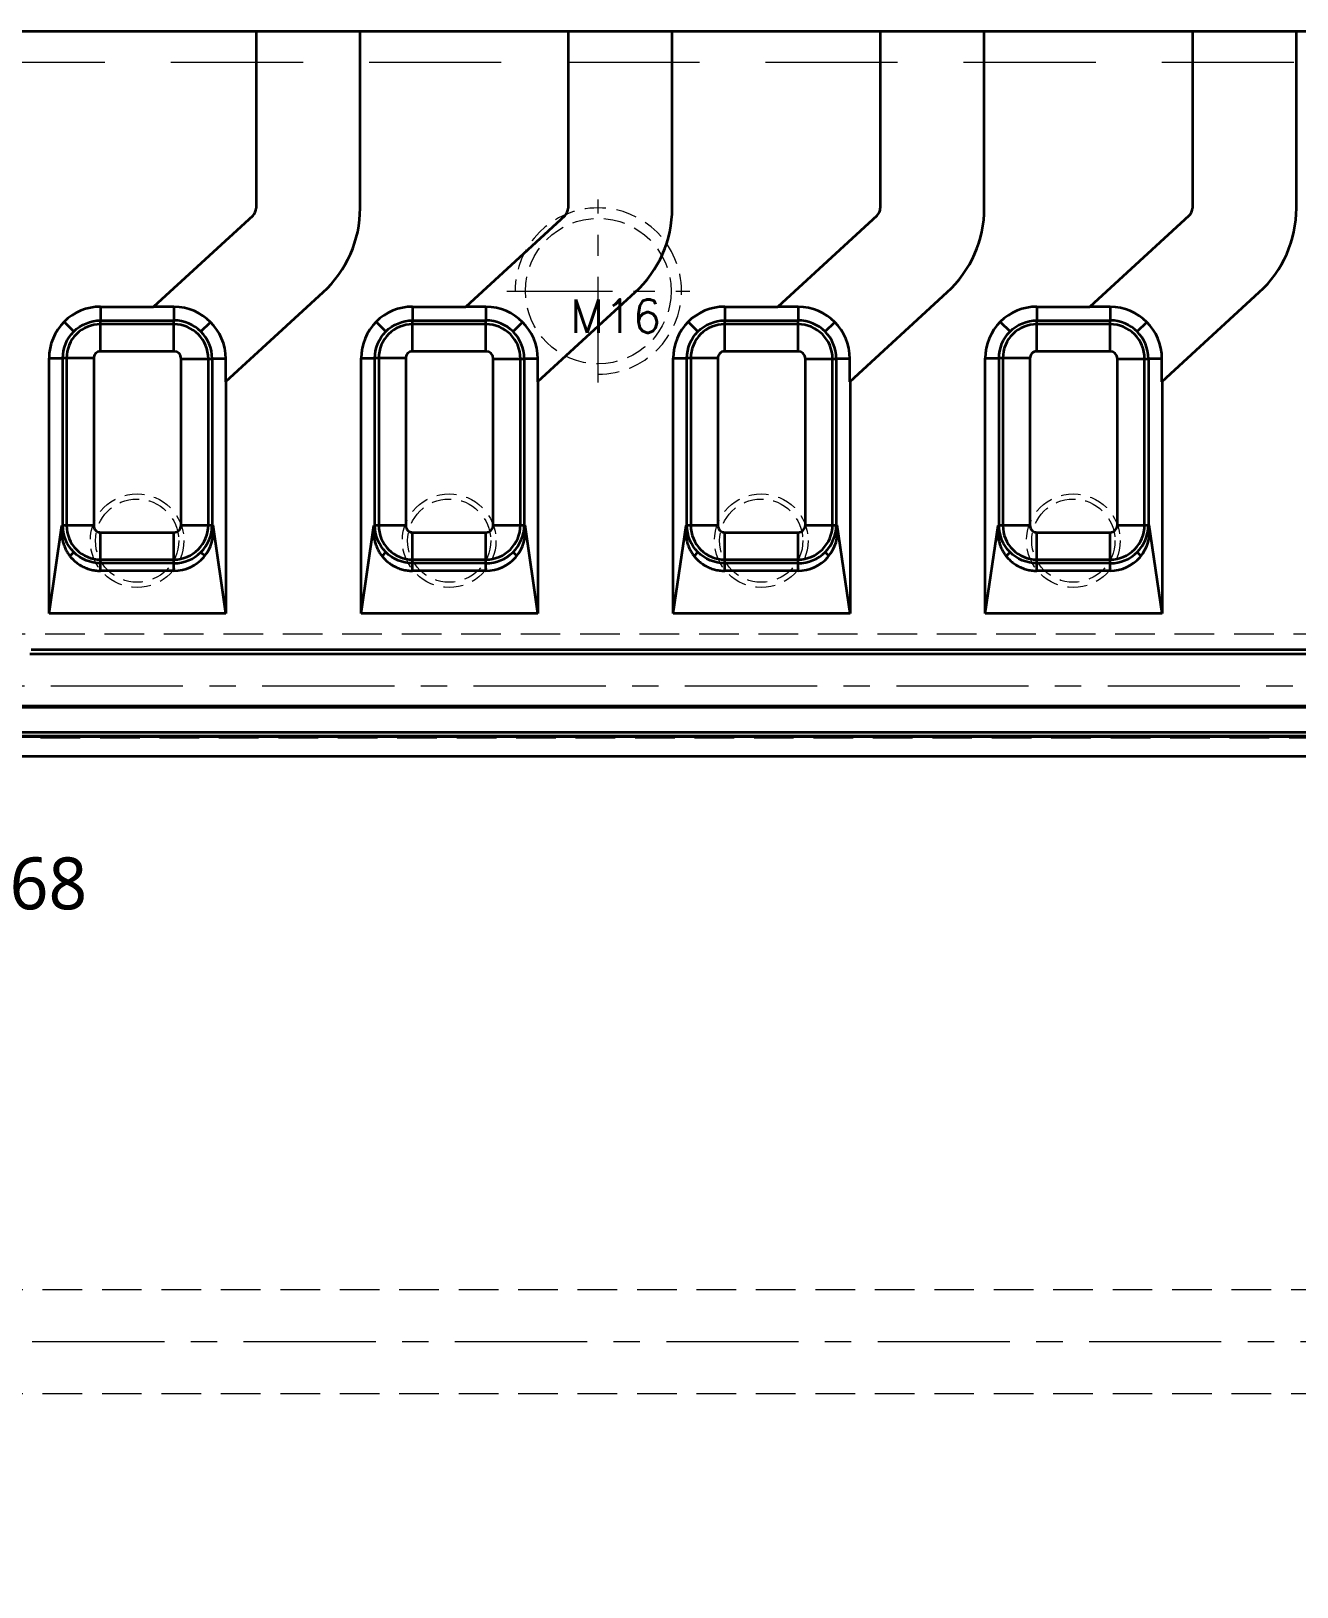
# Model space of a CAD drawing. Header units: millimetres. Extents: x -55 to 464, y 64 to 432.
# Drawn here: x 67.1 to 188.8, y 282.4 to 432 of the extents above; entities that cross this region are included whole.
import ezdxf

# ---------------------------------------------------------------- set-up
doc = ezdxf.new("R2010")
doc.units = ezdxf.units.MM
doc.linetypes.add('CENTER', pattern=[50.8, 31.75, -6.35, 6.35, -6.35])
doc.linetypes.add('HIDDEN', pattern=[9.525, 6.35, -3.175])
for name, color, linetype, lineweight in [('cool', 153, 'HIDDEN', 9), ('core', 7, 'Continuous', 20), ('dim', 82, 'Continuous', 9), ('screw', 33, 'Continuous', 13)]:
    doc.layers.add(name, color=color, linetype=linetype, lineweight=lineweight)
doc.styles.add('Capful-A', font='')
doc.styles.add('TXT', font='txt.shx', dxfattribs={"bigfont": 'gbcbig.shx'})
doc.styles.get('Capful-A').set_extended_font_data('Microsoft YaHei')
doc.dimstyles.new('Capful-A-2.0', dxfattribs={"dimscale": 2, "dimtxt": 2.5, "dimasz": 2.5, "dimexe": 1.5, "dimexo": 1, "dimgap": 1.5, "dimtad": 0, "dimdsep": 46, "dimtxsty": 'Capful-A', "dimcen": 0, "dimclrt": 2, "dimazin": 2, "dimtfac": 1, "dimtmove": 0, "dimatfit": 3, "dimfxl": 0, "dimtolj": 1, "dimtzin": 0, "dimarcsym": 0})

# ---------------------------------------------------------------- blocks, each defined once
blk = doc.blocks.new('screw_m16_g')
at = {"layer": 'screw', "color": 1, "linetype": 'CENTER', "ltscale": 0.32}
for p, q in [((0, -8.8), (0, 8.8)), ((-8.8, 0), (8.8, 0))]:
    blk.add_line(p, q, dxfattribs=at)
at = {"layer": 'screw', "color": 33, "linetype": 'HIDDEN', "ltscale": 0.32}
blk.add_circle((0, 0), 7, dxfattribs=at)
at = {"layer": 'screw', "color": 92, "linetype": 'HIDDEN', "ltscale": 0.32}
blk.add_arc((0, 0), 8, 270, 180, dxfattribs=at)
at = {"layer": 'screw', "color": 6, "style": 'TXT'}
blk.add_text('M16', height=3.2, dxfattribs=at).set_placement((-2.72, -4))
blk = doc.blocks.new('H-SL-2-1')
at = {"layer": 'cool', "ltscale": 0.6}
for p, q in [((14.33, 5), (339.5, 5)), ((14.33, -5), (339.5, -5))]:
    blk.add_line(p, q, dxfattribs=at)
at = {"layer": 'cool', "color": 1, "linetype": 'CENTER', "ltscale": 0.4}
blk.add_line((0, 0), (344.5, 0), dxfattribs=at)
blk = doc.blocks.new('H-SL-3-1')
at = {"layer": 'cool', "ltscale": 0.6}
for p, q in [((407, 5), (14.33, 5)), ((418, -5), (14.33, -5))]:
    blk.add_line(p, q, dxfattribs=at)
at = {"layer": 'cool', "color": 1, "linetype": 'CENTER', "ltscale": 0.4}
blk.add_line((420.89, 0), (0, 0), dxfattribs=at)
blk = doc.blocks.new('*D41')
at = {"layer": 'Defpoints', "color": 0, "transparency": 16777216}
for p in [(59.73, 350.01), (195.33, 282.01)]:
    blk.add_point(p, dxfattribs=at)
at = {"layer": 'dim', "color": 0, "lineweight": -2, "transparency": 16777216}
blk.add_line((60.73, 350.01), (64.28, 350.01), dxfattribs=at)
at = {"layer": 'dim', "color": 2, "transparency": 16777216, "insert": (68.81, 350.01), "char_height": 5, "attachment_point": 5, "style": 'Capful-A', "bg_fill": 3, "box_fill_scale": 1.1, "bg_fill_color": 256, "bg_fill_true_color": 13158600, "bg_fill_transparency": 0}
blk.add_mtext('\\A1;68', dxfattribs=at)
at = {"layer": 'Defpoints', "color": 0, "transparency": 16777216}
blk.add_point((64.28, 350.01), dxfattribs=at)
blk = doc.blocks.new('*D42')
at = {"layer": 'Defpoints', "color": 0, "transparency": 16777216}
for p in [(55.33, 345.61), (195.33, 282.01)]:
    blk.add_point(p, dxfattribs=at)
at = {"layer": 'dim', "color": 0, "lineweight": -2, "transparency": 16777216}
blk.add_line((55.33, 344.61), (55.33, 341.11), dxfattribs=at)
at = {"layer": 'dim', "color": 2, "transparency": 16777216, "insert": (55.33, 334.78), "char_height": 5, "attachment_point": 5, "rotation": 90, "style": 'Capful-A', "bg_fill": 3, "box_fill_scale": 1.1, "bg_fill_color": 256, "bg_fill_true_color": 13158600, "bg_fill_transparency": 0}
blk.add_mtext('\\A1;140', dxfattribs=at)
at = {"layer": 'Defpoints', "color": 0, "transparency": 16777216}
blk.add_point((55.33, 341.11), dxfattribs=at)

msp = doc.modelspace()

# ---------------------------------------------------------------- linework, layer by layer
at = {"layer": 'core', "color": 7, "linetype": 'Continuous', "lineweight": 35}
for p, q in [((61.77, 432.005), (88.77, 432.005)), ((88.77, 432.005), (98.77, 432.005)), ((88.77, 432.005), (88.77, 414.989)), ((98.77, 432.005), (118.77, 432.005)), ((98.77, 414.989), (98.77, 432.005)), ((118.77, 432.005), (128.77, 432.005)), ((118.77, 432.005), (118.77, 414.989)), ((128.77, 432.005), (148.77, 432.005)), ((128.77, 414.989), (128.77, 432.005)), ((148.77, 432.005), (158.77, 432.005)), ((148.77, 432.005), (148.77, 414.989)), ((158.77, 432.005), (178.77, 432.005)), ((158.77, 414.989), (158.77, 432.005)), ((178.77, 432.005), (188.77, 432.005)), ((178.77, 432.005), (178.77, 414.989)), ((188.77, 432.005), (208.77, 432.005)), ((188.77, 414.989), (188.77, 432.005)), ((88.447, 414.252), (78.919, 405.505)), ((118.447, 414.252), (108.919, 405.505)), ((148.447, 414.252), (138.919, 405.505)), ((178.447, 414.252), (168.919, 405.505)), ((73.817, 405.505), (78.919, 405.505)), ((78.919, 405.505), (78.9, 405.488)), ((80.866, 405.488), (78.9, 405.488)), ((80.866, 405.488), (80.866, 404.182)), ((85.866, 398.308), (95.209, 406.886)), ((103.817, 405.505), (108.919, 405.505)), ((108.919, 405.505), (108.9, 405.488)), ((110.866, 405.488), (108.9, 405.488)), ((110.866, 405.488), (110.866, 404.182)), ((115.866, 398.308), (125.209, 406.886)), ((133.817, 405.505), (138.919, 405.505)), ((138.919, 405.505), (138.9, 405.488)), ((140.866, 405.488), (138.9, 405.488)), ((140.866, 405.488), (140.866, 404.182)), ((145.866, 398.308), (155.209, 406.886)), ((163.817, 405.505), (168.919, 405.505)), ((168.919, 405.505), (168.9, 405.488)), ((170.866, 405.488), (168.9, 405.488)), ((170.866, 405.488), (170.866, 404.182)), ((175.866, 398.308), (185.209, 406.886)), ((71.246, 403.125), (70.31, 404.061)), ((73.817, 404.182), (80.866, 404.182)), ((80.866, 401.211), (80.866, 404.182)), ((83.465, 403.105), (84.389, 404.029)), ((101.246, 403.125), (100.31, 404.061)), ((103.817, 404.182), (110.866, 404.182)), ((110.866, 401.211), (110.866, 404.182)), ((113.465, 403.105), (114.389, 404.029)), ((131.246, 403.125), (130.31, 404.061)), ((133.817, 404.182), (140.866, 404.182)), ((140.866, 401.211), (140.866, 404.182)), ((143.465, 403.105), (144.389, 404.029)), ((160.31, 404.061), (161.246, 403.125)), ((163.817, 404.182), (170.866, 404.182)), ((170.866, 401.211), (170.866, 404.182)), ((173.465, 403.105), (174.389, 404.029)), ((80.866, 403.819), (73.815, 403.819)), ((110.866, 403.819), (103.815, 403.819)), ((140.866, 403.819), (133.815, 403.819)), ((170.866, 403.819), (163.815, 403.819)), ((80.866, 401.211), (73.817, 401.211)), ((110.866, 401.211), (103.817, 401.211)), ((140.866, 401.211), (133.817, 401.211)), ((170.866, 401.211), (163.817, 401.211)), ((68.866, 376.005), (68.866, 400.554)), ((73.16, 400.552), (70.189, 400.553)), ((70.189, 384.456), (70.189, 400.553)), ((70.552, 400.553), (70.552, 384.457)), ((73.16, 400.552), (73.16, 384.458)), ((81.571, 384.505), (81.571, 400.505)), ((81.571, 400.505), (84.542, 400.505)), ((84.179, 384.505), (84.179, 400.505)), ((85.849, 400.505), (84.542, 400.505)), ((84.542, 400.505), (84.542, 384.505)), ((85.849, 398.292), (85.849, 400.505)), ((98.866, 376.005), (98.866, 400.554)), ((103.16, 400.552), (100.189, 400.553)), ((100.189, 384.456), (100.189, 400.553)), ((100.552, 400.553), (100.552, 384.457)), ((103.16, 400.552), (103.16, 384.458)), ((111.571, 400.505), (114.542, 400.505)), ((111.571, 384.505), (111.571, 400.505)), ((114.179, 384.505), (114.179, 400.505)), ((115.849, 400.505), (114.542, 400.505)), ((114.542, 400.505), (114.542, 384.505)), ((115.849, 398.292), (115.849, 400.505)), ((128.866, 376.005), (128.866, 400.554)), ((133.16, 400.552), (130.189, 400.553)), ((130.189, 384.456), (130.189, 400.553)), ((130.552, 400.553), (130.552, 384.457)), ((133.16, 400.552), (133.16, 384.458)), ((141.571, 384.505), (141.571, 400.505)), ((141.571, 400.505), (144.542, 400.505)), ((144.179, 384.505), (144.179, 400.505)), ((145.849, 400.505), (144.542, 400.505)), ((144.542, 400.505), (144.542, 384.505)), ((145.849, 398.292), (145.849, 400.505)), ((158.866, 376.005), (158.866, 400.554)), ((163.16, 400.552), (160.189, 400.553)), ((160.189, 384.456), (160.189, 400.553)), ((160.552, 400.553), (160.552, 384.457)), ((163.16, 400.552), (163.16, 384.458)), ((171.571, 384.505), (171.571, 400.505)), ((171.571, 400.505), (174.542, 400.505)), ((174.179, 384.505), (174.179, 400.505)), ((175.849, 400.505), (174.542, 400.505)), ((174.542, 400.505), (174.542, 384.505)), ((175.849, 398.292), (175.849, 400.505)), ((85.849, 398.292), (85.866, 398.308)), ((85.866, 398.308), (85.866, 376.005)), ((115.849, 398.292), (115.866, 398.308)), ((115.866, 398.308), (115.866, 376.005)), ((145.849, 398.292), (145.866, 398.308)), ((145.866, 398.308), (145.866, 376.005)), ((175.849, 398.292), (175.866, 398.308)), ((175.866, 398.308), (175.866, 376.005)), ((81.571, 384.505), (84.542, 384.505)), ((84.629, 384.505), (84.542, 384.505)), ((85.866, 376.005), (84.629, 384.505)), ((111.571, 384.505), (114.542, 384.505)), ((114.629, 384.505), (114.542, 384.505)), ((115.866, 376.005), (114.629, 384.505)), ((141.571, 384.505), (144.542, 384.505)), ((144.629, 384.505), (144.542, 384.505)), ((145.866, 376.005), (144.629, 384.505)), ((171.571, 384.505), (174.542, 384.505)), ((174.629, 384.505), (174.542, 384.505)), ((175.866, 376.005), (174.629, 384.505)), ((68.866, 376.005), (70.096, 384.456)), ((73.818, 383.799), (80.866, 383.799)), ((73.818, 380.829), (73.818, 383.799)), ((80.866, 380.829), (80.866, 383.799)), ((98.866, 376.005), (100.096, 384.456)), ((103.818, 383.799), (110.866, 383.799)), ((103.818, 380.829), (103.818, 383.799)), ((110.866, 380.829), (110.866, 383.799)), ((128.866, 376.005), (130.096, 384.456)), ((133.818, 383.799), (140.866, 383.799)), ((133.818, 380.829), (133.818, 383.799)), ((140.866, 380.829), (140.866, 383.799)), ((158.866, 376.005), (160.096, 384.456)), ((163.818, 383.799), (170.866, 383.799)), ((163.818, 380.829), (163.818, 383.799)), ((170.866, 380.829), (170.866, 383.799)), ((70.877, 381.517), (71.246, 381.885)), ((83.465, 381.905), (83.832, 381.539)), ((100.877, 381.517), (101.246, 381.885)), ((113.465, 381.905), (113.832, 381.539)), ((130.877, 381.517), (131.246, 381.885)), ((143.465, 381.905), (143.832, 381.539)), ((160.877, 381.517), (161.246, 381.885)), ((173.465, 381.905), (173.832, 381.539)), ((73.817, 380.101), (73.818, 380.829)), ((80.866, 380.101), (73.817, 380.101)), ((73.818, 381.192), (80.866, 381.192)), ((80.866, 380.829), (73.818, 380.829)), ((80.866, 380.101), (80.866, 380.829)), ((103.817, 380.101), (103.818, 380.829)), ((110.866, 380.101), (103.817, 380.101)), ((103.818, 381.192), (110.866, 381.192)), ((110.866, 380.829), (103.818, 380.829)), ((110.866, 380.101), (110.866, 380.829)), ((133.817, 380.101), (133.818, 380.829)), ((140.866, 380.101), (133.817, 380.101)), ((133.818, 381.192), (140.866, 381.192)), ((140.866, 380.829), (133.818, 380.829)), ((140.866, 380.101), (140.866, 380.829)), ((163.817, 380.101), (163.818, 380.829)), ((170.866, 380.101), (163.817, 380.101)), ((163.818, 381.192), (170.866, 381.192)), ((170.866, 380.829), (163.818, 380.829)), ((170.866, 380.101), (170.866, 380.829)), ((85.866, 376.005), (68.866, 376.005)), ((115.866, 376.005), (98.866, 376.005)), ((145.866, 376.005), (128.866, 376.005)), ((175.866, 376.005), (158.866, 376.005)), ((238.638, 372.102), (67.02, 372.102)), ((238.516, 372.505), (67.142, 372.505)), ((224.496, 366.965), (65.465, 366.965)), ((240.152, 367.102), (65.506, 367.102)), ((64.642, 364.245), (222.496, 364.245)), ((222.496, 364.146), (64.642, 364.146)), ((222.496, 364.565), (64.738, 364.565)), ((222.496, 362.248), (64.642, 362.248))]:
    msp.add_line(p, q, dxfattribs=at)
at = {"layer": 'core', "color": 8, "linetype": 'HIDDEN', "lineweight": 18, "ltscale": 2}
msp.add_line((-14.672, 429.005), (405.328, 429.005), dxfattribs=at)
at = {"layer": 'core', "color": 8, "linetype": 'HIDDEN', "lineweight": 18, "ltscale": 0.3}
for centre, radius in [((77.329, 383.005), 4.5), ((107.329, 383.005), 4.5), ((137.329, 383.005), 4.5), ((167.329, 383.005), 4.5), ((77.329, 383.005), 4), ((107.329, 383.005), 4), ((137.329, 383.005), 4), ((167.329, 383.005), 4)]:
    msp.add_circle(centre, radius, dxfattribs=at)
at = {"layer": 'core', "color": 7, "linetype": 'Continuous', "lineweight": 35}
for centre, radius, start, end in [((87.77, 414.989), 1, 312.55331, 0), ((87.77, 414.989), 11, 312.55331, 0), ((117.77, 414.989), 1, 312.55331, 0), ((117.77, 414.989), 11, 312.55331, 0), ((147.77, 414.989), 1, 312.55331, 0), ((147.77, 414.989), 11, 312.55331, 0), ((177.77, 414.989), 1, 312.55331, 0), ((177.77, 414.989), 11, 312.55331, 0), ((80.866, 400.505), 4.983, 0, 90), ((110.866, 400.505), 4.983, 0, 90), ((140.866, 400.505), 4.983, 0, 90), ((170.866, 400.505), 4.983, 0, 90), ((80.866, 400.505), 3.676, 0, 90), ((110.866, 400.505), 3.676, 0, 90), ((140.866, 400.505), 3.676, 0, 90), ((170.866, 400.505), 3.676, 0, 90), ((80.866, 400.505), 3.314, 0, 90), ((110.866, 400.505), 3.314, 0, 90), ((140.866, 400.505), 3.314, 0, 90), ((170.866, 400.505), 3.314, 0, 90), ((80.866, 400.505), 0.706, 0, 90), ((110.866, 400.505), 0.706, 0, 90), ((140.866, 400.505), 0.706, 0, 90), ((170.866, 400.505), 0.706, 0, 90), ((80.866, 384.505), 3.314, 270, 0), ((80.866, 384.505), 0.706, 270, 0), ((80.866, 384.505), 3.676, 270, 0), ((110.866, 384.505), 3.314, 270, 0), ((110.866, 384.505), 0.706, 270, 0), ((110.866, 384.505), 3.676, 270, 0), ((140.866, 384.505), 3.314, 270, 0), ((140.866, 384.505), 0.706, 270, 0), ((140.866, 384.505), 3.676, 270, 0), ((170.866, 384.505), 3.314, 270, 0), ((170.866, 384.505), 0.706, 270, 0), ((170.866, 384.505), 3.676, 270, 0)]:
    msp.add_arc(centre, radius, start, end, dxfattribs=at)
for centre in [(80.866, 383.946), (110.866, 383.946), (140.866, 383.946), (170.866, 383.946)]:
    msp.add_ellipse(centre, major_axis=(0, 3.844), ratio=0.9893532, start_param=3.1415927, end_param=4.858442, dxfattribs=at)
for points, knots in [([(73.817, 405.505), (72.512, 405.504), (71.224, 404.975), (69.396, 403.146), (68.866, 401.859), (68.866, 400.554)], [0, 0, 0, 0, 0.5, 0.5, 1, 1, 1, 1]), ([(103.817, 405.505), (102.512, 405.504), (101.224, 404.975), (99.396, 403.146), (98.866, 401.859), (98.866, 400.554)], [0, 0, 0, 0, 0.5, 0.5, 1, 1, 1, 1]), ([(133.817, 405.505), (132.512, 405.504), (131.224, 404.975), (129.396, 403.146), (128.866, 401.859), (128.866, 400.554)], [0, 0, 0, 0, 0.5, 0.5, 1, 1, 1, 1]), ([(163.817, 405.505), (162.512, 405.504), (161.224, 404.975), (159.396, 403.146), (158.866, 401.859), (158.866, 400.554)], [0, 0, 0, 0, 0.5, 0.5, 1, 1, 1, 1]), ([(70.189, 400.553), (70.189, 401.516), (70.578, 402.457), (71.913, 403.792), (72.854, 404.181), (73.817, 404.182)], [0, 0, 0, 0, 0.5000518, 0.5000518, 1, 1, 1, 1]), ([(73.817, 401.211), (73.817, 401.375), (73.816, 401.544), (73.816, 401.886), (73.816, 402.058), (73.815, 402.313), (73.815, 402.397), (73.815, 402.563), (73.815, 402.645), (73.815, 402.805), (73.815, 402.883), (73.815, 403.035), (73.815, 403.108), (73.815, 403.249), (73.815, 403.317), (73.815, 403.446), (73.815, 403.507), (73.815, 403.622), (73.815, 403.676), (73.815, 403.776), (73.815, 403.822), (73.816, 403.948), (73.816, 404.017), (73.816, 404.122), (73.817, 404.159), (73.817, 404.182)], [0, 0, 0, 0, 0.125, 0.125, 0.25, 0.25, 0.3125, 0.3125, 0.375, 0.375, 0.4375, 0.4375, 0.5, 0.5, 0.5625, 0.5625, 0.625, 0.625, 0.6875, 0.6875, 0.75, 0.75, 0.875, 0.875, 1, 1, 1, 1]), ([(100.189, 400.553), (100.189, 401.516), (100.578, 402.457), (101.913, 403.792), (102.854, 404.181), (103.817, 404.182)], [0, 0, 0, 0, 0.5000518, 0.5000518, 1, 1, 1, 1]), ([(103.817, 401.211), (103.817, 401.375), (103.816, 401.544), (103.816, 401.886), (103.816, 402.058), (103.815, 402.313), (103.815, 402.397), (103.815, 402.563), (103.815, 402.645), (103.815, 402.805), (103.815, 402.883), (103.815, 403.035), (103.815, 403.108), (103.815, 403.249), (103.815, 403.317), (103.815, 403.446), (103.815, 403.507), (103.815, 403.622), (103.815, 403.676), (103.815, 403.776), (103.815, 403.822), (103.816, 403.948), (103.816, 404.017), (103.816, 404.122), (103.817, 404.159), (103.817, 404.182)], [0, 0, 0, 0, 0.125, 0.125, 0.25, 0.25, 0.3125, 0.3125, 0.375, 0.375, 0.4375, 0.4375, 0.5, 0.5, 0.5625, 0.5625, 0.625, 0.625, 0.6875, 0.6875, 0.75, 0.75, 0.875, 0.875, 1, 1, 1, 1]), ([(130.189, 400.553), (130.189, 401.516), (130.578, 402.457), (131.913, 403.792), (132.854, 404.181), (133.817, 404.182)], [0, 0, 0, 0, 0.5000518, 0.5000518, 1, 1, 1, 1]), ([(133.817, 401.211), (133.817, 401.375), (133.816, 401.544), (133.816, 401.886), (133.816, 402.058), (133.815, 402.313), (133.815, 402.397), (133.815, 402.563), (133.815, 402.645), (133.815, 402.805), (133.815, 402.883), (133.815, 403.035), (133.815, 403.108), (133.815, 403.249), (133.815, 403.317), (133.815, 403.446), (133.815, 403.507), (133.815, 403.622), (133.815, 403.676), (133.815, 403.776), (133.815, 403.822), (133.816, 403.948), (133.816, 404.017), (133.816, 404.122), (133.817, 404.159), (133.817, 404.182)], [0, 0, 0, 0, 0.125, 0.125, 0.25, 0.25, 0.3125, 0.3125, 0.375, 0.375, 0.4375, 0.4375, 0.5, 0.5, 0.5625, 0.5625, 0.625, 0.625, 0.6875, 0.6875, 0.75, 0.75, 0.875, 0.875, 1, 1, 1, 1]), ([(160.189, 400.553), (160.189, 401.516), (160.578, 402.457), (161.913, 403.792), (162.854, 404.181), (163.817, 404.182)], [0, 0, 0, 0, 0.5000518, 0.5000518, 1, 1, 1, 1]), ([(163.817, 401.211), (163.817, 401.375), (163.816, 401.544), (163.816, 401.886), (163.816, 402.058), (163.815, 402.313), (163.815, 402.397), (163.815, 402.563), (163.815, 402.645), (163.815, 402.805), (163.815, 402.883), (163.815, 403.035), (163.815, 403.108), (163.815, 403.249), (163.815, 403.317), (163.815, 403.446), (163.815, 403.507), (163.815, 403.622), (163.815, 403.676), (163.815, 403.776), (163.815, 403.822), (163.816, 403.948), (163.816, 404.017), (163.816, 404.122), (163.817, 404.159), (163.817, 404.182)], [0, 0, 0, 0, 0.125, 0.125, 0.25, 0.25, 0.3125, 0.3125, 0.375, 0.375, 0.4375, 0.4375, 0.5, 0.5, 0.5625, 0.5625, 0.625, 0.625, 0.6875, 0.6875, 0.75, 0.75, 0.875, 0.875, 1, 1, 1, 1]), ([(73.815, 403.819), (72.947, 403.818), (72.102, 403.468), (70.903, 402.268), (70.552, 401.422), (70.552, 400.553)], [0, 0, 0, 0, 0.4997873, 0.4997873, 1, 1, 1, 1]), ([(103.815, 403.819), (102.947, 403.818), (102.102, 403.468), (100.903, 402.268), (100.552, 401.422), (100.552, 400.553)], [0, 0, 0, 0, 0.4997873, 0.4997873, 1, 1, 1, 1]), ([(133.815, 403.819), (132.947, 403.818), (132.102, 403.468), (130.903, 402.268), (130.552, 401.422), (130.552, 400.553)], [0, 0, 0, 0, 0.4997873, 0.4997873, 1, 1, 1, 1]), ([(163.815, 403.819), (162.947, 403.818), (162.102, 403.468), (160.903, 402.268), (160.552, 401.422), (160.552, 400.553)], [0, 0, 0, 0, 0.4997873, 0.4997873, 1, 1, 1, 1]), ([(73.817, 401.211), (73.767, 401.211), (73.716, 401.204), (73.589, 401.175), (73.512, 401.144), (73.391, 401.067), (73.342, 401.025), (73.256, 400.914), (73.22, 400.842), (73.173, 400.699), (73.16, 400.626), (73.16, 400.552)], [0, 0, 0, 0, 0.145495, 0.145495, 0.3789722, 0.3789722, 0.5626206, 0.5626206, 0.7875456, 0.7875456, 1, 1, 1, 1]), ([(103.817, 401.211), (103.767, 401.211), (103.716, 401.204), (103.589, 401.175), (103.512, 401.144), (103.391, 401.067), (103.342, 401.025), (103.256, 400.914), (103.22, 400.842), (103.173, 400.699), (103.16, 400.626), (103.16, 400.552)], [0, 0, 0, 0, 0.145495, 0.145495, 0.3789722, 0.3789722, 0.5626206, 0.5626206, 0.7875456, 0.7875456, 1, 1, 1, 1]), ([(133.817, 401.211), (133.767, 401.211), (133.716, 401.204), (133.589, 401.175), (133.512, 401.144), (133.391, 401.067), (133.342, 401.025), (133.256, 400.914), (133.22, 400.842), (133.173, 400.699), (133.16, 400.626), (133.16, 400.552)], [0, 0, 0, 0, 0.145495, 0.145495, 0.3789722, 0.3789722, 0.5626206, 0.5626206, 0.7875456, 0.7875456, 1, 1, 1, 1]), ([(163.817, 401.211), (163.767, 401.211), (163.716, 401.204), (163.589, 401.175), (163.512, 401.144), (163.391, 401.067), (163.342, 401.025), (163.256, 400.914), (163.22, 400.842), (163.173, 400.699), (163.16, 400.626), (163.16, 400.552)], [0, 0, 0, 0, 0.145495, 0.145495, 0.3789722, 0.3789722, 0.5626206, 0.5626206, 0.7875456, 0.7875456, 1, 1, 1, 1]), ([(70.096, 384.456), (70.079, 384.339), (70.067, 384.222), (70.055, 383.987), (70.054, 383.754), (70.073, 383.521), (70.103, 383.289), (70.124, 383.173), (70.175, 382.942), (70.206, 382.827), (70.252, 382.683), (70.262, 382.655), (70.282, 382.597), (70.292, 382.569), (70.324, 382.483), (70.346, 382.426), (70.419, 382.257), (70.472, 382.146), (70.592, 381.927), (70.658, 381.82), (70.804, 381.608), (70.884, 381.505), (70.993, 381.378), (71.016, 381.353), (71.061, 381.303), (71.131, 381.228), (71.204, 381.156), (71.357, 381.015), (71.465, 380.926), (71.639, 380.798), (71.699, 380.756), (71.792, 380.695), (71.824, 380.676), (71.888, 380.637), (71.921, 380.617), (72.086, 380.523), (72.224, 380.455), (72.441, 380.364), (72.515, 380.336), (72.667, 380.283), (72.745, 380.259), (72.984, 380.193), (73.146, 380.159), (73.477, 380.113), (73.645, 380.101), (73.817, 380.101)], [0, 0, 0, 0, 0.0625, 0.0625, 0.125, 0.1875, 0.1875, 0.25, 0.25, 0.3125, 0.3125, 0.328125, 0.328125, 0.34375, 0.34375, 0.375, 0.375, 0.4375, 0.4375, 0.5, 0.5, 0.5625, 0.5625, 0.578125, 0.578125, 0.59375, 0.625, 0.625, 0.6875, 0.6875, 0.71875, 0.71875, 0.734375, 0.734375, 0.75, 0.75, 0.8125, 0.8125, 0.84375, 0.84375, 0.875, 0.875, 0.9375, 0.9375, 1, 1, 1, 1]), ([(73.818, 380.829), (72.855, 380.829), (71.914, 381.218), (70.579, 382.553), (70.19, 383.494), (70.189, 384.456)], [0, 0, 0, 0, 0.5000518, 0.5000518, 1, 1, 1, 1]), ([(70.552, 384.457), (70.552, 383.588), (70.903, 382.742), (72.103, 381.542), (72.948, 381.192), (73.818, 381.192)], [0, 0, 0, 0, 0.4999484, 0.4999484, 1, 1, 1, 1]), ([(73.16, 384.458), (73.16, 384.407), (73.166, 384.356), (73.196, 384.228), (73.227, 384.152), (73.303, 384.031), (73.346, 383.982), (73.457, 383.896), (73.528, 383.86), (73.671, 383.813), (73.745, 383.799), (73.818, 383.799)], [0, 0, 0, 0, 0.1464859, 0.1464859, 0.3796923, 0.3796923, 0.5631276, 0.5631276, 0.7877916, 0.7877916, 1, 1, 1, 1]), ([(100.096, 384.456), (100.079, 384.339), (100.067, 384.222), (100.055, 383.987), (100.054, 383.754), (100.073, 383.521), (100.103, 383.289), (100.124, 383.173), (100.175, 382.942), (100.206, 382.827), (100.252, 382.683), (100.262, 382.655), (100.282, 382.597), (100.292, 382.569), (100.324, 382.483), (100.346, 382.426), (100.419, 382.257), (100.472, 382.146), (100.592, 381.927), (100.658, 381.82), (100.804, 381.608), (100.884, 381.505), (100.993, 381.378), (101.016, 381.353), (101.061, 381.303), (101.131, 381.228), (101.204, 381.156), (101.357, 381.015), (101.465, 380.926), (101.639, 380.798), (101.699, 380.756), (101.792, 380.695), (101.824, 380.676), (101.888, 380.637), (101.921, 380.617), (102.086, 380.523), (102.224, 380.455), (102.441, 380.364), (102.515, 380.336), (102.667, 380.283), (102.745, 380.259), (102.984, 380.193), (103.146, 380.159), (103.477, 380.113), (103.645, 380.101), (103.817, 380.101)], [0, 0, 0, 0, 0.0625, 0.0625, 0.125, 0.1875, 0.1875, 0.25, 0.25, 0.3125, 0.3125, 0.328125, 0.328125, 0.34375, 0.34375, 0.375, 0.375, 0.4375, 0.4375, 0.5, 0.5, 0.5625, 0.5625, 0.578125, 0.578125, 0.59375, 0.625, 0.625, 0.6875, 0.6875, 0.71875, 0.71875, 0.734375, 0.734375, 0.75, 0.75, 0.8125, 0.8125, 0.84375, 0.84375, 0.875, 0.875, 0.9375, 0.9375, 1, 1, 1, 1]), ([(103.818, 380.829), (102.855, 380.829), (101.914, 381.218), (100.579, 382.553), (100.19, 383.494), (100.189, 384.456)], [0, 0, 0, 0, 0.5000518, 0.5000518, 1, 1, 1, 1]), ([(100.552, 384.457), (100.552, 383.588), (100.903, 382.742), (102.103, 381.542), (102.948, 381.192), (103.818, 381.192)], [0, 0, 0, 0, 0.4999484, 0.4999484, 1, 1, 1, 1]), ([(103.16, 384.458), (103.16, 384.407), (103.166, 384.356), (103.196, 384.228), (103.227, 384.152), (103.303, 384.031), (103.346, 383.982), (103.457, 383.896), (103.528, 383.86), (103.671, 383.813), (103.745, 383.799), (103.818, 383.799)], [0, 0, 0, 0, 0.1464859, 0.1464859, 0.3796923, 0.3796923, 0.5631276, 0.5631276, 0.7877916, 0.7877916, 1, 1, 1, 1]), ([(130.096, 384.456), (130.079, 384.339), (130.067, 384.222), (130.055, 383.987), (130.054, 383.754), (130.073, 383.521), (130.103, 383.289), (130.124, 383.173), (130.175, 382.942), (130.206, 382.827), (130.252, 382.683), (130.262, 382.655), (130.282, 382.597), (130.292, 382.569), (130.324, 382.483), (130.346, 382.426), (130.419, 382.257), (130.472, 382.146), (130.592, 381.927), (130.658, 381.82), (130.804, 381.608), (130.884, 381.505), (130.993, 381.378), (131.016, 381.353), (131.061, 381.303), (131.131, 381.228), (131.204, 381.156), (131.357, 381.015), (131.465, 380.926), (131.639, 380.798), (131.699, 380.756), (131.792, 380.695), (131.824, 380.676), (131.888, 380.637), (131.921, 380.617), (132.086, 380.523), (132.224, 380.455), (132.441, 380.364), (132.515, 380.336), (132.667, 380.283), (132.745, 380.259), (132.984, 380.193), (133.146, 380.159), (133.477, 380.113), (133.645, 380.101), (133.817, 380.101)], [0, 0, 0, 0, 0.0625, 0.0625, 0.125, 0.1875, 0.1875, 0.25, 0.25, 0.3125, 0.3125, 0.328125, 0.328125, 0.34375, 0.34375, 0.375, 0.375, 0.4375, 0.4375, 0.5, 0.5, 0.5625, 0.5625, 0.578125, 0.578125, 0.59375, 0.625, 0.625, 0.6875, 0.6875, 0.71875, 0.71875, 0.734375, 0.734375, 0.75, 0.75, 0.8125, 0.8125, 0.84375, 0.84375, 0.875, 0.875, 0.9375, 0.9375, 1, 1, 1, 1]), ([(133.818, 380.829), (132.855, 380.829), (131.914, 381.218), (130.579, 382.553), (130.19, 383.494), (130.189, 384.456)], [0, 0, 0, 0, 0.5000518, 0.5000518, 1, 1, 1, 1]), ([(130.552, 384.457), (130.552, 383.588), (130.903, 382.742), (132.103, 381.542), (132.948, 381.192), (133.818, 381.192)], [0, 0, 0, 0, 0.4999484, 0.4999484, 1, 1, 1, 1]), ([(133.16, 384.458), (133.16, 384.407), (133.166, 384.356), (133.196, 384.228), (133.227, 384.152), (133.303, 384.031), (133.346, 383.982), (133.457, 383.896), (133.528, 383.86), (133.671, 383.813), (133.745, 383.799), (133.818, 383.799)], [0, 0, 0, 0, 0.1464859, 0.1464859, 0.3796923, 0.3796923, 0.5631276, 0.5631276, 0.7877916, 0.7877916, 1, 1, 1, 1]), ([(160.096, 384.456), (160.079, 384.339), (160.067, 384.222), (160.055, 383.987), (160.054, 383.754), (160.073, 383.521), (160.103, 383.289), (160.124, 383.173), (160.175, 382.942), (160.206, 382.827), (160.252, 382.683), (160.262, 382.655), (160.282, 382.597), (160.292, 382.569), (160.324, 382.483), (160.346, 382.426), (160.419, 382.257), (160.472, 382.146), (160.592, 381.927), (160.658, 381.82), (160.804, 381.608), (160.884, 381.505), (160.993, 381.378), (161.016, 381.353), (161.061, 381.303), (161.131, 381.228), (161.204, 381.156), (161.357, 381.015), (161.465, 380.926), (161.639, 380.798), (161.699, 380.756), (161.792, 380.695), (161.824, 380.676), (161.888, 380.637), (161.921, 380.617), (162.086, 380.523), (162.224, 380.455), (162.441, 380.364), (162.515, 380.336), (162.667, 380.283), (162.745, 380.259), (162.984, 380.193), (163.146, 380.159), (163.477, 380.113), (163.645, 380.101), (163.817, 380.101)], [0, 0, 0, 0, 0.0625, 0.0625, 0.125, 0.1875, 0.1875, 0.25, 0.25, 0.3125, 0.3125, 0.328125, 0.328125, 0.34375, 0.34375, 0.375, 0.375, 0.4375, 0.4375, 0.5, 0.5, 0.5625, 0.5625, 0.578125, 0.578125, 0.59375, 0.625, 0.625, 0.6875, 0.6875, 0.71875, 0.71875, 0.734375, 0.734375, 0.75, 0.75, 0.8125, 0.8125, 0.84375, 0.84375, 0.875, 0.875, 0.9375, 0.9375, 1, 1, 1, 1]), ([(163.818, 380.829), (162.855, 380.829), (161.914, 381.218), (160.579, 382.553), (160.19, 383.494), (160.189, 384.456)], [0, 0, 0, 0, 0.5000518, 0.5000518, 1, 1, 1, 1]), ([(160.552, 384.457), (160.552, 383.588), (160.903, 382.742), (162.103, 381.542), (162.948, 381.192), (163.818, 381.192)], [0, 0, 0, 0, 0.4999484, 0.4999484, 1, 1, 1, 1]), ([(163.16, 384.458), (163.16, 384.407), (163.166, 384.356), (163.196, 384.228), (163.227, 384.152), (163.303, 384.031), (163.346, 383.982), (163.457, 383.896), (163.528, 383.86), (163.671, 383.813), (163.745, 383.799), (163.818, 383.799)], [0, 0, 0, 0, 0.1464859, 0.1464859, 0.3796923, 0.3796923, 0.5631276, 0.5631276, 0.7877916, 0.7877916, 1, 1, 1, 1])]:
    msp.add_open_spline(points, degree=3, knots=knots, dxfattribs=at)
for points, degree in [([(73.817, 405.505), (73.817, 404.182)], 1), ([(103.817, 405.505), (103.817, 404.182)], 1), ([(133.817, 405.505), (133.817, 404.182)], 1), ([(163.817, 405.505), (163.817, 404.182)], 1), ([(68.866, 400.554), (69.307, 400.553), (69.748, 400.553), (70.189, 400.553)], 3), ([(98.866, 400.554), (99.307, 400.553), (99.748, 400.553), (100.189, 400.553)], 3), ([(128.866, 400.554), (129.307, 400.553), (129.748, 400.553), (130.189, 400.553)], 3), ([(158.866, 400.554), (159.307, 400.553), (159.748, 400.553), (160.189, 400.553)], 3), ([(70.096, 384.456), (70.127, 384.456), (70.158, 384.456), (70.189, 384.456)], 3), ([(100.096, 384.456), (100.127, 384.456), (100.158, 384.456), (100.189, 384.456)], 3), ([(130.096, 384.456), (130.127, 384.456), (130.158, 384.456), (130.189, 384.456)], 3), ([(160.096, 384.456), (160.127, 384.456), (160.158, 384.456), (160.189, 384.456)], 3)]:
    msp.add_open_spline(points, degree=degree, dxfattribs=at)
for points in [[(73.16, 384.458), (70.552, 384.457), (70.189, 384.456)], [(103.16, 384.458), (100.552, 384.457), (100.189, 384.456)], [(133.16, 384.458), (130.552, 384.457), (130.189, 384.456)], [(163.16, 384.458), (160.552, 384.457), (160.189, 384.456)]]:
    msp.add_rational_spline(points, [1, 0.754709446642, 1], degree=2, dxfattribs=at)

# ---------------------------------------------------------------- block references
for name, p in [('H-SL-3-1', (-54.672, 369.005)), ('H-SL-2-1', (-54.672, 306.005))]:
    msp.add_blockref(name, p)
at = {"layer": 'screw'}
msp.add_blockref('screw_m16_g', (121.661, 407.005), dxfattribs=at)

# ---------------------------------------------------------------- next in the draw order: dimensions: what is measured, and where the dimension line sits
at = {"layer": 'dim'}
dim = msp.add_ordinate_dim(feature_location=(59.728, 350.005), offset=(4.552, 0), dtype=0, origin=(195.328, 282.005), dimstyle='Capful-A-2.0', override={"dimasz": 2, "dimexe": 0.49975, "dimexo": 0.49975, "dimgap": 0.49975}, dxfattribs=at)
dim.commit()
dim.dimension.update_dxf_attribs({"geometry": '*D41', "text_midpoint": (68.807, 350.005)})

# ---------------------------------------------------------------- next in the draw order: dimensions: what is measured, and where the dimension line sits
dim = msp.add_ordinate_dim(feature_location=(55.328, 345.605), offset=(0, -4.494), dtype=1, origin=(195.328, 282.005), dimstyle='Capful-A-2.0', override={"dimasz": 2, "dimexe": 0.49975, "dimexo": 0.49975, "dimgap": 0.49975}, dxfattribs=at)
dim.commit()
dim.dimension.update_dxf_attribs({"geometry": '*D42', "text_midpoint": (55.328, 334.78)})

doc.saveas('drawing.dxf')
